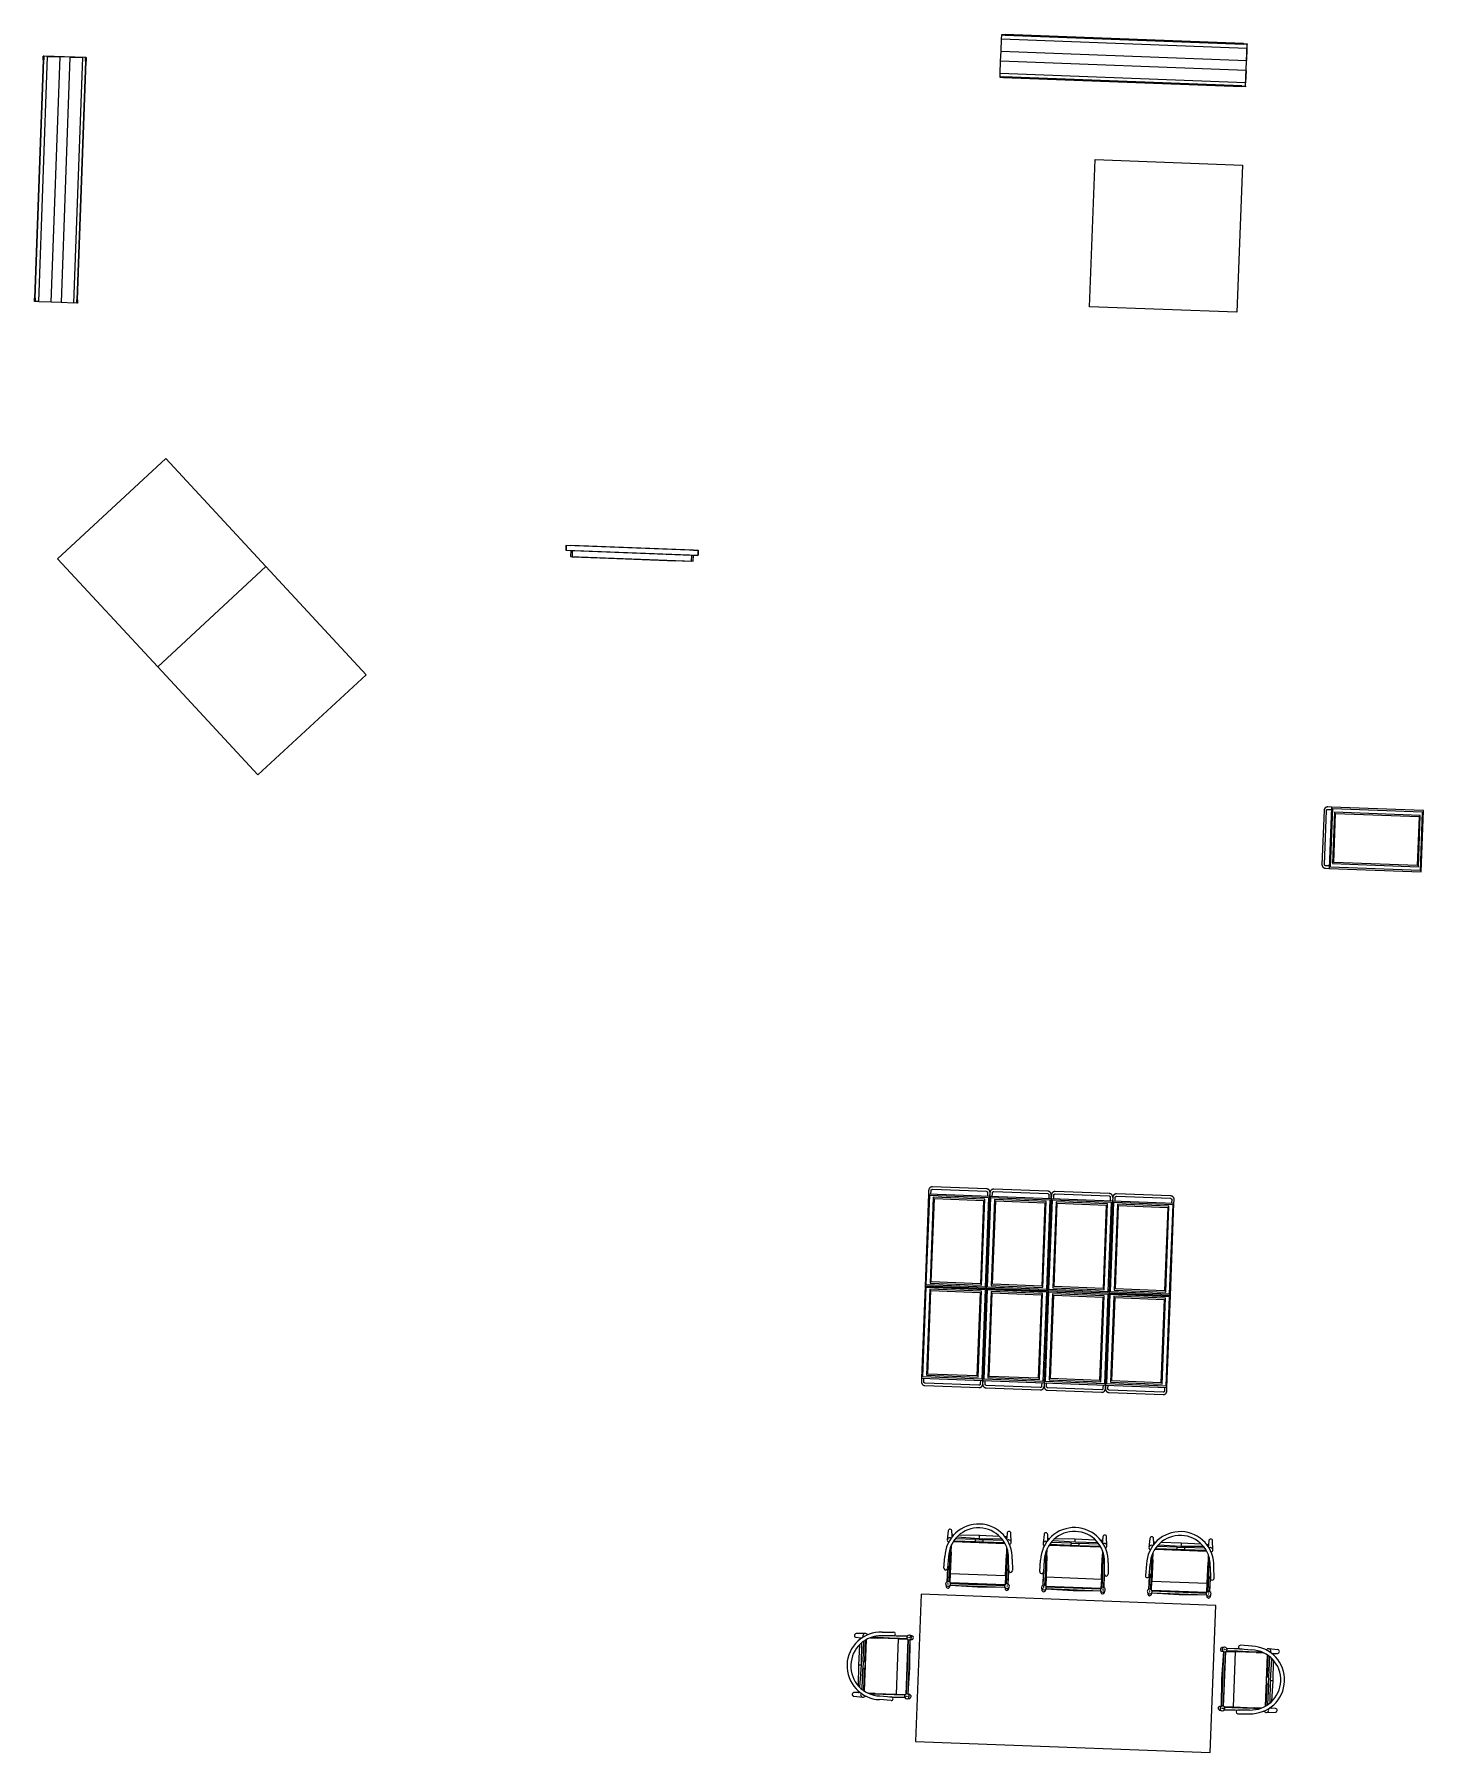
# Model space of a CAD drawing. Header units: millimetres. Extents: x 18438 to 82538, y -3412 to 53720.
# Drawn here: x 71226 to 82538, y 25045 to 39040 of the extents above; entities that cross this region are included whole.
import ezdxf

# ---------------------------------------------------------------- set-up
doc = ezdxf.new("R2010")
doc.units = ezdxf.units.MM
doc.header["$MEASUREMENT"] = 0
doc.layers.add('E-ELEC-EQPM', color=71, linetype='Continuous', lineweight=13)
doc.layers.add('I-FURN', color=40, linetype='Continuous', lineweight=13)

# ---------------------------------------------------------------- blocks, each defined once
blk = doc.blocks.new('New Furniture_Chairs for Low Team Tables_NC6 - NC6-V100-GA PLAN - LEVEL 11')
at = {"layer": 'I-FURN', "color": 0, "lineweight": -2}
for p, q in [((-255, 239), (-259, 219)), ((-250, 198), (-250, 94)), ((-248, 198), (-248, 198)), ((-240, 222), (-240, 222)), ((-240, 212), (-240, 216)), ((-230, -86), (-230, 198)), ((-222, 225), (-225, 239)), ((-225, 129), (-225, 205)), ((-224, 206), (224, 206)), ((225, 224), (-223, 224)), ((0, 231), (-222, 225)), ((-221, 219), (-222, 225)), ((223, 210), (-222, 210)), ((222, 225), (0, 231)), ((0, 231), (0, 224)), ((222, 225), (221, 219)), ((225, 239), (222, 225)), ((225, 129), (225, 204)), ((230, 198), (230, -86)), ((232, 198), (232, 198)), ((239, 206), (240, 206)), ((240, 216), (240, 213)), ((250, 94), (250, 198)), ((259, 219), (255, 239)), ((-275, -6), (-279, 87)), ((-249, 88), (-245, -6)), ((-225, 129), (-225, -43)), ((225, 129), (-225, 129)), ((225, -43), (225, 129)), ((245, -6), (249, 88)), ((279, 87), (275, -6)), ((-250, -120), (-250, -125)), ((-248, -123), (-248, -125)), ((-225, -100), (-225, -43)), ((208, -132), (-208, -132)), ((-30, -138), (-205, -138)), ((-30, -138), (-30, -135)), ((-30, -135), (30, -135)), ((-30, -144), (-30, -138)), ((30, -135), (30, -138)), ((30, -138), (30, -144)), ((205, -138), (30, -138)), ((225, -43), (225, -100)), ((248, -125), (248, -123)), ((250, -125), (250, -120)), ((-260, -144), (-255, -217)), ((-225, -217), (-223, -182)), ((-223, -180), (-222, -168)), ((-223, -185), (-207, -186)), ((-195, -154), (-30, -154)), ((0, -165), (-182, -168)), ((-164, -186), (0, -189)), ((-30, -150), (-30, -144)), ((-30, -154), (-30, -150)), ((-30, -152), (30, -152)), ((-30, -154), (-30, -154)), ((180, -170), (0, -165)), ((0, -165), (0, -175)), ((0, -175), (0, -189)), ((0, -189), (165, -185)), ((30, -144), (30, -150)), ((30, -150), (30, -154)), ((30, -154), (195, -154)), ((30, -154), (30, -154)), ((209, -184), (223, -183)), ((222, -171), (220, -171)), ((222, -168), (223, -181)), ((223, -182), (225, -217)), ((255, -217), (260, -144))]:
    blk.add_line(p, q, dxfattribs=at)
at = {"layer": 'I-FURN', "color": 0, "lineweight": -2, "flags": 128}
for points in [[(-248, 198), (-248, 110), (-248, 74)], [(-248, 198), (-248, 198), (-248, 198), (-248, 198), (-248, 198), (-248, 198), (-248, 198), (-248, 198), (-248, 198), (-247, 197), (-247, 197), (-247, 197), (-247, 197), (-247, 197), (-247, 197), (-246, 197), (-246, 197), (-246, 197)], [(-240, 206), (-240, 206), (-241, 206), (-241, 206), (-241, 206), (-241, 207), (-242, 207), (-242, 207), (-242, 207), (-242, 207), (-242, 207), (-243, 207)], [(-232, -80), (-232, -38), (-232, 50), (-232, 138), (-232, 197)], [(-222, 225), (-222, 225), (-222, 225), (-222, 225), (-222, 225), (-222, 225), (-222, 224)], [(222, 224), (222, 225), (222, 225), (222, 225), (222, 225), (222, 225), (222, 225), (222, 225), (222, 225)], [(232, 198), (232, 110), (232, 22), (232, -66), (232, -80)], [(232, 198), (232, 198), (232, 198), (232, 198), (232, 198), (232, 198), (232, 198), (232, 198), (232, 198), (233, 197), (233, 197), (233, 197), (233, 197), (233, 197), (233, 197), (234, 197), (234, 197), (234, 197)], [(245, 207), (245, 207), (244, 207), (244, 207), (244, 207), (244, 207), (243, 207), (243, 207), (243, 207), (243, 207), (243, 207), (243, 207)], [(248, 74), (248, 138), (248, 197)], [(-223, -185), (-223, -185), (-223, -184), (-223, -183), (-223, -183), (-223, -182), (-223, -182), (-223, -182), (-223, -181), (-223, -181), (-223, -181), (-223, -180), (-223, -180), (-223, -180), (-223, -180), (-223, -180), (-223, -179), (-223, -179), (-223, -179), (-223, -179), (-223, -179)], [(223, -178), (223, -179), (223, -179), (223, -179), (223, -179), (223, -180), (223, -180), (223, -180), (223, -180), (223, -181), (223, -181), (223, -181), (223, -182), (223, -182)], [(223, -182), (223, -181), (223, -181), (223, -181), (223, -181), (223, -181), (223, -180), (223, -180), (223, -180)]]:
    blk.add_lwpolyline(points, dxfattribs=at)
at = {"layer": 'I-FURN', "color": 0, "lineweight": -2}
for centre, radius, start, end in [((-264, 88), 15, 2.1666, 182.1666), ((264, 88), 15, 357.8334, 177.8334), ((0, -7), 275, 179.8621, 270.0001), ((0, -6), 245, 180, 269.9991), ((0, -7), 275, 269.9999, 0.1379), ((0, -6), 245, 270.0009, 360)]:
    blk.add_arc(centre, radius, start, end, dxfattribs=at)
for centre, major_axis, ratio, start_param, end_param in [((-240, 215), (19.8, 0), 0.999107, 2.32629, 4.712389), ((-240, 235), (15, 0), 0.999107, 1.570796, 3.041769), ((-240, 235), (15, 0), 0.999107, 3.057887, 3.29251), ((-240, 215), (19.8, 0), 0.999107, 1.570796, 2.268928), ((-240, 235), (15, 0), 0.999107, 4.32495, 4.685099), ((-240, 235), (15, 0), 0.999107, 6.186115, 7.853982), ((-240, 215), (19.8, 0), 0.999107, 4.712389, 7.853982), ((-240, 235), (15, 0), 0.999107, 5.759587, 5.827228), ((240, 215), (19.8, 0), 0.999107, 2.32629, 4.712389), ((240, 235), (15, 0), 0.999107, 1.570796, 3.236857), ((240, 215), (19.8, 0), 0.999107, 1.570796, 2.268928), ((240, 235), (15, 0), 0.999107, 6.141882, 7.853982), ((240, 215), (19.8, 0), 0.999107, 4.712389, 7.853982), ((240, 235), (15, 0), 0.999107, 4.712389, 4.894686), ((240, 235), (15, 0), 0.999107, 5.759587, 5.9172), ((-240, -142), (20, 0), 0.987314, 1.961494, 4.712389), ((240, -142), (-20, 0), 0.987314, 1.570796, 4.321691), ((-240, -216), (15, 0), 0.987314, 3.141593, 4.712389), ((-240, -142), (-20, 0), 0.987314, 1.570796, 2.133748), ((-240, -216), (-15, 0), 0.987314, 1.570796, 3.141593), ((240, -216), (15, 0), 0.987314, 3.141593, 4.712389), ((240, -142), (20, 0), 0.987314, 4.149438, 4.712389), ((240, -216), (-15, 0), 0.987314, 1.570796, 3.141593)]:
    blk.add_ellipse(centre, major_axis=major_axis, ratio=ratio, start_param=start_param, end_param=end_param, dxfattribs=at)
blk = doc.blocks.new('New Furniture_Chairs for Low Team Tables_NC6 - NC6-V101-GA PLAN - LEVEL 11')
at = {"layer": 'I-FURN', "color": 0, "lineweight": -2}
for p, q in [((-255, 217), (-260, 144)), ((-223, 182), (-225, 217)), ((-207, 186), (-223, 185)), ((-222, 168), (-223, 180)), ((-30, 154), (-195, 154)), ((-182, 168), (0, 165)), ((0, 189), (-164, 186)), ((-30, 154), (-30, 154)), ((-30, 150), (-30, 154)), ((30, 152), (-30, 152)), ((-30, 144), (-30, 150)), ((-30, 138), (-30, 144)), ((165, 185), (0, 189)), ((0, 189), (0, 175)), ((0, 175), (0, 165)), ((0, 165), (180, 170)), ((195, 154), (30, 154)), ((30, 154), (30, 154)), ((30, 154), (30, 150)), ((30, 150), (30, 144)), ((30, 144), (30, 138)), ((223, 183), (209, 184)), ((220, 171), (222, 171)), ((223, 181), (222, 168)), ((225, 217), (223, 182)), ((260, 144), (255, 217)), ((-275, 6), (-279, -87)), ((-250, 125), (-250, 120)), ((-249, -88), (-245, 6)), ((-248, 125), (-248, 123)), ((-230, -198), (-230, 86)), ((-225, 43), (-225, 100)), ((-225, 43), (-225, -129)), ((-208, 132), (208, 132)), ((-205, 138), (-30, 138)), ((-30, 135), (-30, 138)), ((30, 135), (-30, 135)), ((30, 138), (205, 138)), ((30, 138), (30, 135)), ((225, 100), (225, 43)), ((225, -129), (225, 43)), ((230, 86), (230, -198)), ((245, 6), (249, -88)), ((248, 123), (248, 125)), ((250, 120), (250, 125)), ((279, -87), (275, 6)), ((-250, -94), (-250, -198)), ((-225, -129), (225, -129)), ((-225, -205), (-225, -129)), ((225, -204), (225, -129)), ((250, -198), (250, -94)), ((-259, -219), (-255, -239)), ((-248, -198), (-248, -198)), ((-240, -216), (-240, -212)), ((-240, -222), (-239, -222)), ((-225, -239), (-222, -225)), ((224, -206), (-224, -206)), ((-223, -224), (225, -224)), ((-222, -210), (223, -210)), ((-222, -225), (-221, -219)), ((-222, -225), (0, -231)), ((0, -224), (0, -231)), ((0, -231), (222, -225)), ((221, -219), (222, -225)), ((222, -225), (225, -239)), ((232, -198), (232, -198)), ((240, -206), (239, -206)), ((240, -212), (240, -216)), ((255, -239), (259, -219))]:
    blk.add_line(p, q, dxfattribs=at)
at = {"layer": 'I-FURN', "color": 0, "lineweight": -2, "flags": 128}
for points in [[(-223, 179), (-223, 179), (-223, 179), (-223, 179), (-223, 180), (-223, 180), (-223, 180), (-223, 180), (-223, 181), (-223, 181), (-223, 181), (-223, 182), (-223, 182), (-223, 182), (-223, 182), (-223, 183), (-223, 183), (-223, 183), (-223, 184), (-223, 184), (-223, 185), (-223, 185)], [(223, 180), (223, 180), (223, 181), (223, 181), (223, 181), (223, 181), (223, 182)], [(223, 182), (223, 182), (223, 181), (223, 181), (223, 181), (223, 181), (223, 180), (223, 180), (223, 180), (223, 179), (223, 179), (223, 179), (223, 179), (223, 178), (223, 178)], [(-232, -197), (-232, -110), (-232, -22), (-232, 66), (-232, 80)], [(232, 80), (232, 38), (232, -50), (232, -138), (232, -198)], [(-248, -74), (-248, -138), (-248, -198)], [(248, -197), (248, -110), (248, -74)], [(-246, -197), (-246, -197), (-247, -197), (-247, -197), (-247, -197), (-247, -197), (-247, -197), (-247, -197), (-247, -197), (-248, -198), (-248, -198), (-248, -198), (-248, -198), (-248, -198), (-248, -198), (-248, -198), (-248, -198)], [(-243, -207), (-242, -207), (-242, -207), (-242, -207), (-241, -206), (-241, -206), (-241, -206), (-241, -206), (-241, -206), (-240, -206), (-240, -206), (-240, -206)], [(-222, -224), (-222, -225), (-222, -225), (-222, -225), (-222, -225), (-222, -225), (-222, -225), (-222, -225), (-222, -225)], [(222, -225), (222, -225), (222, -225), (222, -225), (222, -225), (222, -225), (222, -224)], [(234, -197), (234, -197), (233, -197), (233, -197), (233, -197), (233, -197), (233, -197), (233, -197), (233, -197), (232, -198), (232, -198), (232, -198), (232, -198), (232, -198), (232, -198), (232, -198), (232, -198)], [(243, -207), (243, -207), (243, -207), (243, -207), (244, -207), (244, -207), (244, -207), (244, -207), (244, -207), (245, -207), (245, -207), (245, -207)]]:
    blk.add_lwpolyline(points, dxfattribs=at)
at = {"layer": 'I-FURN', "color": 0, "lineweight": -2}
for centre, radius, start, end in [((0, 7), 275, 89.9999, 180.1379), ((0, 7), 275, 359.8621, 90.0001), ((0, 6), 245, 90.0009, 180), ((0, 6), 245, 0, 89.9991), ((-264, -88), 15, 177.8334, 357.8334), ((264, -88), 15, 182.1666, 2.1666)]:
    blk.add_arc(centre, radius, start, end, dxfattribs=at)
for centre, major_axis, ratio, start_param, end_param in [((-240, 142), (-20, 0), 0.987314, 4.712389, 7.463284), ((-240, 216), (-15, 0), 0.987314, 4.712389, 6.283185), ((-240, 216), (15, 0), 0.987314, 0, 1.570796), ((-240, 142), (20, 0), 0.987314, 1.047198, 1.570796), ((240, 216), (-15, 0), 0.987314, 4.712389, 6.283185), ((240, 142), (-20, 0), 0.987314, 4.712389, 5.27534), ((240, 216), (15, 0), 0.987314, 0, 1.570796), ((240, 142), (20, 0), 0.987314, 5.103087, 7.853982), ((-240, -215), (19.8, 0), 0.999107, 1.570796, 3.956895), ((-240, -235), (15, 0), 0.999107, 2.990675, 3.225299), ((-240, -235), (15, 0), 0.999107, 3.241417, 4.712389), ((-240, -215), (19.8, 0), 0.999107, 4.014257, 4.712389), ((-240, -235), (15, 0), 0.999107, 1.598086, 1.958235), ((-240, -215), (19.8, 0), 0.999107, 4.712389, 7.853982), ((-240, -235), (15, 0), 0.999107, 4.712389, 6.380255), ((240, -215), (19.8, 0), 0.999107, 1.570796, 3.956895), ((240, -235), (15, 0), 0.999107, 3.046328, 4.45059), ((240, -215), (19.8, 0), 0.999107, 4.014257, 4.712389), ((240, -235), (15, 0), 0.999107, 4.491683, 4.712389), ((240, -215), (19.8, 0), 0.999107, 4.712389, 7.853982), ((240, -235), (15, 0), 0.999107, 1.3885, 1.570796), ((240, -235), (15, 0), 0.999107, 4.712389, 6.424489), ((240, -235), (15, 0), 0.999107, 0.365985, 0.523599)]:
    blk.add_ellipse(centre, major_axis=major_axis, ratio=ratio, start_param=start_param, end_param=end_param, dxfattribs=at)
blk = doc.blocks.new('Existing Furniture_Rectangular Meeting Table_ET26 - ET26-9603294-GA PLAN - LEVEL 11')
at = {"layer": 'I-FURN', "color": 0, "lineweight": -2}
for p, q in [((1200, 600), (-1200, 600)), ((-1200, 600), (-1200, -600)), ((1200, -600), (1200, 600)), ((-1200, -600), (1200, -600))]:
    blk.add_line(p, q, dxfattribs=at)
blk = doc.blocks.new('New Furniture_Chairs for Low Team Tables_NC6 - NC6-V169-GA PLAN - LEVEL 11')
at = {"layer": 'I-FURN', "color": 0, "lineweight": -2}
for p, q in [((-255, 239), (-259, 219)), ((-250, 198), (-250, 94)), ((-248, 198), (-248, 198)), ((-239, 222), (-240, 222)), ((-240, 213), (-240, 216)), ((-230, -86), (-230, 198)), ((-222, 225), (-225, 239)), ((-225, 129), (-225, 205)), ((-224, 206), (224, 206)), ((225, 224), (-223, 224)), ((0, 231), (-222, 225)), ((-221, 219), (-222, 225)), ((223, 210), (-222, 210)), ((222, 225), (0, 231)), ((0, 231), (0, 224)), ((222, 225), (221, 219)), ((225, 239), (222, 225)), ((225, 129), (225, 204)), ((230, 198), (230, -86)), ((232, 198), (232, 198)), ((239, 206), (240, 206)), ((240, 216), (240, 213)), ((250, 94), (250, 198)), ((259, 219), (255, 239)), ((-275, -6), (-279, 87)), ((-249, 88), (-245, -6)), ((-225, 129), (-225, -43)), ((225, 129), (-225, 129)), ((225, -43), (225, 129)), ((245, -6), (249, 88)), ((279, 87), (275, -6)), ((-250, -120), (-250, -125)), ((-248, -123), (-248, -125)), ((-225, -100), (-225, -43)), ((208, -132), (-208, -132)), ((-30, -138), (-205, -138)), ((-30, -138), (-30, -135)), ((-30, -135), (30, -135)), ((-30, -144), (-30, -138)), ((30, -135), (30, -138)), ((30, -138), (30, -144)), ((205, -138), (30, -138)), ((225, -43), (225, -100)), ((248, -125), (248, -123)), ((250, -125), (250, -120)), ((-260, -144), (-255, -217)), ((-225, -217), (-223, -182)), ((-223, -180), (-222, -168)), ((-223, -185), (-207, -186)), ((-195, -154), (-30, -154)), ((0, -165), (-182, -168)), ((-164, -186), (0, -189)), ((-30, -150), (-30, -144)), ((-30, -154), (-30, -150)), ((-30, -152), (30, -152)), ((-30, -154), (-30, -154)), ((180, -170), (0, -165)), ((0, -165), (0, -175)), ((0, -175), (0, -189)), ((0, -189), (165, -185)), ((30, -144), (30, -150)), ((30, -150), (30, -154)), ((30, -154), (195, -154)), ((30, -154), (30, -154)), ((209, -184), (223, -183)), ((222, -171), (220, -171)), ((222, -168), (223, -181)), ((223, -182), (225, -217)), ((255, -217), (260, -144))]:
    blk.add_line(p, q, dxfattribs=at)
at = {"layer": 'I-FURN', "color": 0, "lineweight": -2, "flags": 128}
for points in [[(-248, 198), (-248, 110), (-248, 74)], [(-248, 198), (-248, 198), (-248, 198), (-248, 198), (-248, 198), (-248, 198), (-248, 198), (-248, 198), (-248, 198), (-247, 197), (-247, 197), (-247, 197), (-247, 197), (-247, 197), (-247, 197), (-246, 197), (-246, 197), (-246, 197)], [(-240, 206), (-240, 206), (-241, 206), (-241, 206), (-241, 206), (-241, 207), (-242, 207), (-242, 207), (-242, 207), (-242, 207), (-242, 207), (-243, 207)], [(-232, -80), (-232, -38), (-232, 50), (-232, 138), (-232, 197)], [(-222, 225), (-222, 225), (-222, 225), (-222, 225), (-222, 225), (-222, 225), (-222, 224)], [(222, 224), (222, 225), (222, 225), (222, 225), (222, 225), (222, 225), (222, 225), (222, 225), (222, 225)], [(232, 198), (232, 110), (232, 22), (232, -66), (232, -80)], [(232, 198), (232, 198), (232, 198), (232, 198), (232, 198), (232, 198), (232, 198), (232, 198), (232, 198), (233, 197), (233, 197), (233, 197), (233, 197), (233, 197), (233, 197), (234, 197), (234, 197), (234, 197)], [(245, 207), (245, 207), (244, 207), (244, 207), (244, 207), (244, 207), (243, 207), (243, 207), (243, 207), (243, 207), (243, 207), (243, 207)], [(248, 74), (248, 138), (248, 197)], [(-223, -185), (-223, -185), (-223, -184), (-223, -183), (-223, -183), (-223, -182), (-223, -182), (-223, -182), (-223, -181), (-223, -181), (-223, -181), (-223, -180), (-223, -180), (-223, -180), (-223, -180), (-223, -180), (-223, -179), (-223, -179), (-223, -179), (-223, -179), (-223, -179)], [(223, -178), (223, -179), (223, -179), (223, -179), (223, -179), (223, -180), (223, -180), (223, -180), (223, -180), (223, -181), (223, -181), (223, -181), (223, -182), (223, -182)], [(223, -182), (223, -181), (223, -181), (223, -181), (223, -181), (223, -181), (223, -180), (223, -180), (223, -180)]]:
    blk.add_lwpolyline(points, dxfattribs=at)
at = {"layer": 'I-FURN', "color": 0, "lineweight": -2}
for centre, radius, start, end in [((-264, 88), 15, 2.1666, 182.1666), ((264, 88), 15, 357.8334, 177.8334), ((0, -7), 275, 179.8621, 270.0001), ((0, -6), 245, 180, 269.9991), ((0, -7), 275, 269.9999, 0.1379), ((0, -6), 245, 270.0009, 360)]:
    blk.add_arc(centre, radius, start, end, dxfattribs=at)
for centre, major_axis, ratio, start_param, end_param in [((-240, 215), (19.8, 0), 0.999107, 2.32629, 3.997644), ((-240, 235), (15, 0), 0.999107, 1.570796, 3.041769), ((-240, 235), (15, 0), 0.999107, 3.057887, 3.29251), ((-240, 215), (19.8, 0), 0.999107, 1.570796, 2.268928), ((-240, 215), (19.8, 0), 0.999107, 4.014257, 4.712389), ((-240, 235), (15, 0), 0.999107, 4.32495, 4.685099), ((-240, 235), (15, 0), 0.999107, 6.186115, 7.853982), ((-240, 215), (19.8, 0), 0.999107, 4.712389, 7.853982), ((-240, 235), (15, 0), 0.999107, 5.759587, 5.827228), ((240, 215), (19.8, 0), 0.999107, 2.32629, 4.712389), ((240, 235), (15, 0), 0.999107, 1.570796, 3.236857), ((240, 215), (19.8, 0), 0.999107, 1.570796, 2.268928), ((240, 235), (15, 0), 0.999107, 6.141882, 7.853982), ((240, 215), (19.8, 0), 0.999107, 4.712389, 7.853982), ((240, 235), (15, 0), 0.999107, 4.712389, 4.894686), ((240, 235), (15, 0), 0.999107, 5.759587, 5.9172), ((-240, -142), (20, 0), 0.987314, 1.961494, 4.712389), ((240, -142), (-20, 0), 0.987314, 1.570796, 4.321691), ((-240, -216), (15, 0), 0.987314, 3.141593, 4.712389), ((-240, -142), (-20, 0), 0.987314, 1.570796, 2.133748), ((-240, -216), (-15, 0), 0.987314, 1.570796, 3.141593), ((240, -216), (15, 0), 0.987314, 3.141593, 4.712389), ((240, -142), (20, 0), 0.987314, 4.149438, 4.712389), ((240, -216), (-15, 0), 0.987314, 1.570796, 3.141593)]:
    blk.add_ellipse(centre, major_axis=major_axis, ratio=ratio, start_param=start_param, end_param=end_param, dxfattribs=at)
blk = doc.blocks.new('New Furniture_Chairs for Low Team Tables_NC6 - NC6-V171-GA PLAN - LEVEL 11')
at = {"layer": 'I-FURN', "color": 0, "lineweight": -2}
for p, q in [((-255, 239), (-259, 219)), ((-250, 198), (-250, 94)), ((-248, 198), (-248, 198)), ((-239, 222), (-240, 222)), ((-240, 212), (-240, 216)), ((-230, -86), (-230, 198)), ((-222, 225), (-225, 239)), ((-225, 129), (-225, 205)), ((-224, 206), (224, 206)), ((0, 231), (-222, 225)), ((-221, 219), (-222, 225)), ((225, 224), (-222, 224)), ((223, 210), (-222, 210)), ((222, 225), (0, 231)), ((0, 231), (0, 224)), ((222, 225), (221, 219)), ((225, 239), (222, 225)), ((225, 129), (225, 204)), ((230, 198), (230, -86)), ((232, 198), (232, 198)), ((239, 206), (240, 206)), ((240, 216), (240, 212)), ((250, 94), (250, 198)), ((259, 219), (255, 239)), ((-275, -6), (-279, 87)), ((-249, 88), (-245, -6)), ((-225, 129), (-225, -43)), ((225, 129), (-225, 129)), ((225, -43), (225, 129)), ((245, -6), (249, 88)), ((279, 87), (275, -6)), ((-250, -120), (-250, -125)), ((-248, -123), (-248, -125)), ((-225, -100), (-225, -43)), ((208, -132), (-208, -132)), ((-30, -138), (-205, -138)), ((-30, -138), (-30, -135)), ((-30, -135), (30, -135)), ((-30, -144), (-30, -138)), ((30, -135), (30, -138)), ((30, -138), (30, -144)), ((205, -138), (30, -138)), ((225, -43), (225, -100)), ((248, -125), (248, -123)), ((250, -125), (250, -120)), ((-260, -144), (-255, -217)), ((-225, -217), (-223, -182)), ((-223, -180), (-222, -168)), ((-223, -185), (-207, -186)), ((-195, -154), (-30, -154)), ((0, -165), (-182, -168)), ((-164, -186), (0, -189)), ((-30, -150), (-30, -144)), ((-30, -154), (-30, -150)), ((-30, -152), (30, -152)), ((-30, -154), (-30, -154)), ((180, -170), (0, -165)), ((0, -165), (0, -175)), ((0, -175), (0, -189)), ((0, -189), (165, -185)), ((30, -144), (30, -150)), ((30, -150), (30, -154)), ((30, -154), (195, -154)), ((30, -154), (30, -154)), ((209, -184), (223, -183)), ((222, -171), (220, -171)), ((222, -168), (223, -181)), ((223, -182), (225, -217)), ((255, -217), (260, -144))]:
    blk.add_line(p, q, dxfattribs=at)
at = {"layer": 'I-FURN', "color": 0, "lineweight": -2, "flags": 128}
for points in [[(-248, 198), (-248, 110), (-248, 74)], [(-248, 198), (-248, 198), (-248, 198), (-248, 198), (-248, 198), (-248, 198), (-248, 198), (-248, 198), (-248, 198), (-247, 197), (-247, 197), (-247, 197), (-247, 197), (-247, 197), (-247, 197), (-246, 197), (-246, 197), (-246, 197)], [(-240, 206), (-240, 206), (-241, 206), (-241, 206), (-241, 206), (-241, 207), (-242, 207), (-242, 207), (-242, 207), (-242, 207), (-242, 207), (-243, 207)], [(-232, -80), (-232, -38), (-232, 50), (-232, 138), (-232, 197)], [(-222, 225), (-222, 225), (-222, 225), (-222, 225), (-222, 225), (-222, 225), (-222, 224)], [(222, 224), (222, 225), (222, 225), (222, 225), (222, 225), (222, 225), (222, 225), (222, 225), (222, 225)], [(232, 198), (232, 110), (232, 22), (232, -66), (232, -80)], [(232, 198), (232, 198), (232, 198), (232, 198), (232, 198), (232, 198), (232, 198), (232, 198), (232, 198), (233, 197), (233, 197), (233, 197), (233, 197), (233, 197), (233, 197), (234, 197), (234, 197), (234, 197)], [(245, 207), (245, 207), (244, 207), (244, 207), (244, 207), (244, 207), (243, 207), (243, 207), (243, 207), (243, 207), (243, 207), (243, 207)], [(248, 74), (248, 138), (248, 197)], [(-223, -185), (-223, -185), (-223, -184), (-223, -183), (-223, -183), (-223, -182), (-223, -182), (-223, -182), (-223, -181), (-223, -181), (-223, -181), (-223, -180), (-223, -180), (-223, -180), (-223, -180), (-223, -180), (-223, -179), (-223, -179), (-223, -179), (-223, -179), (-223, -179)], [(223, -178), (223, -179), (223, -179), (223, -179), (223, -179), (223, -180), (223, -180), (223, -180), (223, -180), (223, -181), (223, -181), (223, -181), (223, -182), (223, -182)], [(223, -182), (223, -181), (223, -181), (223, -181), (223, -181), (223, -181), (223, -180), (223, -180), (223, -180)]]:
    blk.add_lwpolyline(points, dxfattribs=at)
at = {"layer": 'I-FURN', "color": 0, "lineweight": -2}
for centre, radius, start, end in [((-264, 88), 15, 2.1666, 182.1666), ((264, 88), 15, 357.8334, 177.8334), ((0, -7), 275, 179.8621, 270.0001), ((0, -6), 245, 180, 269.9991), ((0, -7), 275, 269.9999, 0.1379), ((0, -6), 245, 270.0009, 360)]:
    blk.add_arc(centre, radius, start, end, dxfattribs=at)
for centre, major_axis, ratio, start_param, end_param in [((-240, 215), (19.8, 0), 0.999107, 1.570796, 4.712389), ((-240, 235), (15, 0), 0.999107, 1.570796, 3.041769), ((-240, 235), (15, 0), 0.999107, 3.057887, 3.29251), ((-240, 235), (15, 0), 0.999107, 4.32495, 4.685099), ((-240, 235), (15, 0), 0.999107, 6.186115, 7.853982), ((-240, 215), (19.8, 0), 0.999107, 4.712389, 7.853982), ((240, 215), (19.8, 0), 0.999107, 1.570796, 4.712389), ((240, 235), (15, 0), 0.999107, 1.570796, 3.236857), ((240, 235), (15, 0), 0.999107, 6.141882, 7.853982), ((240, 215), (19.8, 0), 0.999107, 4.712389, 7.853982), ((240, 235), (15, 0), 0.999107, 4.712389, 4.894686), ((240, 235), (15, 0), 0.999107, 5.759587, 5.9172), ((-240, -142), (20, 0), 0.987314, 1.961494, 4.712389), ((240, -142), (-20, 0), 0.987314, 1.570796, 4.321691), ((-240, -216), (15, 0), 0.987314, 3.141593, 4.712389), ((-240, -142), (-20, 0), 0.987314, 1.570796, 2.094395), ((-240, -216), (-15, 0), 0.987314, 1.570796, 3.141593), ((240, -216), (15, 0), 0.987314, 3.141593, 4.712389), ((240, -142), (20, 0), 0.987314, 4.18879, 4.712389), ((240, -216), (-15, 0), 0.987314, 1.570796, 3.141593)]:
    blk.add_ellipse(centre, major_axis=major_axis, ratio=ratio, start_param=start_param, end_param=end_param, dxfattribs=at)
blk = doc.blocks.new('New Furniture_Chairs for Low Team Tables_NC6 - NC6-V172-GA PLAN - LEVEL 11')
at = {"layer": 'I-FURN', "color": 0, "lineweight": -2}
for p, q in [((-255, 217), (-260, 144)), ((-223, 182), (-225, 217)), ((-207, 186), (-223, 185)), ((-222, 168), (-223, 180)), ((-30, 154), (-195, 154)), ((-182, 168), (0, 165)), ((0, 189), (-164, 186)), ((-30, 154), (-30, 154)), ((-30, 150), (-30, 154)), ((30, 152), (-30, 152)), ((-30, 144), (-30, 150)), ((-30, 138), (-30, 144)), ((165, 185), (0, 189)), ((0, 189), (0, 175)), ((0, 175), (0, 165)), ((0, 165), (180, 170)), ((195, 154), (30, 154)), ((30, 154), (30, 154)), ((30, 154), (30, 150)), ((30, 150), (30, 144)), ((30, 144), (30, 138)), ((223, 183), (209, 184)), ((220, 171), (222, 171)), ((223, 181), (222, 168)), ((225, 217), (223, 182)), ((260, 144), (255, 217)), ((-275, 6), (-279, -87)), ((-250, 125), (-250, 120)), ((-249, -88), (-245, 6)), ((-248, 125), (-248, 123)), ((-230, -198), (-230, 86)), ((-225, 43), (-225, 100)), ((-225, 43), (-225, -129)), ((-208, 132), (208, 132)), ((-205, 138), (-30, 138)), ((-30, 135), (-30, 138)), ((30, 135), (-30, 135)), ((30, 138), (205, 138)), ((30, 138), (30, 135)), ((225, 100), (225, 43)), ((225, -129), (225, 43)), ((230, 86), (230, -198)), ((245, 6), (249, -88)), ((248, 123), (248, 125)), ((250, 120), (250, 125)), ((279, -87), (275, 6)), ((-250, -94), (-250, -198)), ((-225, -129), (225, -129)), ((-225, -204), (-225, -129)), ((225, -204), (225, -129)), ((250, -198), (250, -94)), ((-259, -219), (-255, -239)), ((-248, -198), (-248, -198)), ((-240, -216), (-240, -212)), ((-240, -222), (-239, -222)), ((-225, -239), (-222, -225)), ((224, -206), (-224, -206)), ((-222, -210), (223, -210)), ((-222, -225), (-221, -219)), ((-222, -224), (225, -224)), ((-222, -225), (0, -231)), ((0, -224), (0, -231)), ((0, -231), (222, -225)), ((221, -219), (222, -225)), ((222, -225), (225, -239)), ((232, -198), (232, -198)), ((240, -206), (239, -206)), ((240, -212), (240, -216)), ((255, -239), (259, -219))]:
    blk.add_line(p, q, dxfattribs=at)
at = {"layer": 'I-FURN', "color": 0, "lineweight": -2, "flags": 128}
for points in [[(-223, 179), (-223, 179), (-223, 179), (-223, 179), (-223, 180), (-223, 180), (-223, 180), (-223, 180), (-223, 181), (-223, 181), (-223, 181), (-223, 182), (-223, 182), (-223, 182), (-223, 182), (-223, 183), (-223, 183), (-223, 183), (-223, 184), (-223, 184), (-223, 185), (-223, 185)], [(223, 180), (223, 180), (223, 181), (223, 181), (223, 181), (223, 181), (223, 182)], [(223, 182), (223, 182), (223, 181), (223, 181), (223, 181), (223, 181), (223, 180), (223, 180), (223, 180), (223, 179), (223, 179), (223, 179), (223, 179), (223, 178), (223, 178)], [(-232, -197), (-232, -110), (-232, -22), (-232, 66), (-232, 80)], [(232, 80), (232, 38), (232, -50), (232, -138), (232, -198)], [(-248, -74), (-248, -138), (-248, -198)], [(248, -197), (248, -110), (248, -74)], [(-246, -197), (-246, -197), (-247, -197), (-247, -197), (-247, -197), (-247, -197), (-247, -197), (-247, -197), (-247, -197), (-248, -198), (-248, -198), (-248, -198), (-248, -198), (-248, -198), (-248, -198), (-248, -198), (-248, -198)], [(-243, -207), (-242, -207), (-242, -207), (-242, -207), (-241, -206), (-241, -206), (-241, -206), (-241, -206), (-241, -206), (-240, -206), (-240, -206), (-240, -206)], [(-222, -224), (-222, -225), (-222, -225), (-222, -225), (-222, -225), (-222, -225), (-222, -225), (-222, -225), (-222, -225)], [(222, -225), (222, -225), (222, -225), (222, -225), (222, -225), (222, -225), (222, -224)], [(234, -197), (234, -197), (233, -197), (233, -197), (233, -197), (233, -197), (233, -197), (233, -197), (233, -197), (232, -198), (232, -198), (232, -198), (232, -198), (232, -198), (232, -198), (232, -198), (232, -198)], [(243, -207), (243, -207), (243, -207), (243, -207), (244, -207), (244, -207), (244, -207), (244, -207), (244, -207), (245, -207), (245, -207), (245, -207)]]:
    blk.add_lwpolyline(points, dxfattribs=at)
at = {"layer": 'I-FURN', "color": 0, "lineweight": -2}
for centre, radius, start, end in [((0, 7), 275, 89.9999, 180.1379), ((0, 7), 275, 359.8621, 90.0001), ((0, 6), 245, 90.0009, 180), ((0, 6), 245, 0, 89.9991), ((-264, -88), 15, 177.8334, 357.8334), ((264, -88), 15, 182.1666, 2.1666)]:
    blk.add_arc(centre, radius, start, end, dxfattribs=at)
for centre, major_axis, ratio, start_param, end_param in [((-240, 142), (-20, 0), 0.987314, 4.712389, 7.463284), ((-240, 216), (-15, 0), 0.987314, 4.712389, 6.283185), ((-240, 216), (15, 0), 0.987314, 0, 1.570796), ((-240, 142), (20, 0), 0.987314, 1.047198, 1.570796), ((240, 216), (-15, 0), 0.987314, 4.712389, 6.283185), ((240, 142), (-20, 0), 0.987314, 4.712389, 5.235988), ((240, 216), (15, 0), 0.987314, 0, 1.570796), ((240, 142), (20, 0), 0.987314, 5.103087, 7.853982), ((-240, -215), (19.8, 0), 0.999107, 1.570796, 4.712389), ((-240, -235), (15, 0), 0.999107, 2.990675, 3.225299), ((-240, -235), (15, 0), 0.999107, 3.241417, 4.712389), ((-240, -235), (15, 0), 0.999107, 1.598086, 1.958235), ((-240, -215), (19.8, 0), 0.999107, 4.712389, 7.853982), ((-240, -235), (15, 0), 0.999107, 4.712389, 6.380255), ((240, -215), (19.8, 0), 0.999107, 1.570796, 4.712389), ((240, -235), (15, 0), 0.999107, 3.046328, 4.712389), ((240, -215), (19.8, 0), 0.999107, 4.712389, 7.853982), ((240, -235), (15, 0), 0.999107, 1.3885, 1.570796), ((240, -235), (15, 0), 0.999107, 4.712389, 6.424489), ((240, -235), (15, 0), 0.999107, 0.365985, 0.523599)]:
    blk.add_ellipse(centre, major_axis=major_axis, ratio=ratio, start_param=start_param, end_param=end_param, dxfattribs=at)
blk = doc.blocks.new('New Furniture_Storage Caddy_NS1 - NS1-9646874-GA PLAN - LEVEL 11')
at = {"layer": 'I-FURN', "color": 0, "lineweight": -2}
for p, q in [((295, 0), (-205, 0)), ((-205, 0), (-205, -750)), ((295, -750), (295, 0)), ((-195, -740), (-195, -10)), ((-195, -10), (285, -10)), ((255, -25), (-165, -25)), ((-165, -25), (-165, -725)), ((-155, -715), (-155, -35)), ((-155, -35), (245, -35)), ((245, -35), (245, -715)), ((255, -725), (255, -25)), ((285, -10), (285, -740)), ((-205, -750), (-205, -780)), ((-205, -750), (295, -750)), ((285, -740), (-195, -740)), ((-185, -780), (-185, -750)), ((265, -790), (-175, -790)), ((-175, -810), (265, -810)), ((-165, -725), (255, -725)), ((245, -715), (-155, -715)), ((275, -750), (275, -780)), ((295, -780), (295, -750))]:
    blk.add_line(p, q, dxfattribs=at)
at = {"layer": 'I-FURN', "color": 0, "lineweight": -2, "flags": 128}
for points in [[(-205, -780), (-205, -781), (-205, -782), (-205, -784), (-205, -785), (-205, -786), (-204, -787), (-204, -788), (-204, -789), (-203, -791), (-203, -792), (-202, -793), (-202, -794), (-201, -795), (-201, -796), (-200, -797), (-199, -798), (-199, -799), (-198, -800), (-197, -801), (-196, -802), (-195, -802), (-194, -803), (-193, -804), (-193, -805), (-192, -805), (-190, -806), (-189, -806), (-188, -807), (-187, -808), (-186, -808), (-185, -808), (-184, -809), (-183, -809), (-182, -809), (-180, -810), (-179, -810), (-178, -810), (-177, -810), (-176, -810), (-175, -810)], [(-175, -790), (-176, -790), (-176, -790), (-176, -790), (-177, -790), (-177, -790), (-178, -790), (-178, -790), (-178, -789), (-179, -789), (-179, -789), (-180, -789), (-180, -789), (-180, -789), (-181, -788), (-181, -788), (-181, -788), (-182, -788), (-182, -788), (-182, -787), (-182, -787), (-183, -787), (-183, -786), (-183, -786), (-183, -786), (-184, -785), (-184, -785), (-184, -785), (-184, -784), (-184, -784), (-185, -784), (-185, -783), (-185, -783), (-185, -782), (-185, -782), (-185, -782), (-185, -781), (-185, -781), (-185, -781), (-185, -780), (-185, -780)], [(265, -810), (266, -810), (267, -810), (268, -810), (269, -810), (271, -809), (272, -809), (273, -809), (274, -808), (275, -808), (276, -808), (277, -807), (279, -807), (280, -806), (281, -805), (282, -805), (283, -804), (284, -803), (284, -803), (285, -802), (286, -801), (287, -800), (288, -799), (289, -798), (289, -797), (290, -796), (291, -795), (291, -794), (292, -793), (292, -792), (293, -791), (293, -790), (293, -789), (294, -787), (294, -786), (294, -785), (294, -784), (295, -783), (295, -782), (295, -780), (295, -780)], [(275, -780), (275, -780), (275, -781), (275, -781), (275, -782), (275, -782), (274, -782), (274, -783), (274, -783), (274, -784), (274, -784), (274, -784), (274, -785), (273, -785), (273, -785), (273, -786), (273, -786), (272, -786), (272, -787), (272, -787), (272, -787), (271, -787), (271, -788), (271, -788), (270, -788), (270, -788), (270, -789), (269, -789), (269, -789), (269, -789), (268, -789), (268, -789), (268, -790), (267, -790), (267, -790), (266, -790), (266, -790), (266, -790), (265, -790), (265, -790), (265, -790)]]:
    blk.add_lwpolyline(points, dxfattribs=at)
blk = doc.blocks.new('New Furniture_Storage Caddy_NS1 - NS1-V206-GA PLAN - LEVEL 11')
at = {"layer": 'I-FURN', "color": 0, "lineweight": -2}
for p, q in [((295, -750), (295, 0)), ((-195, -740), (-195, -10)), ((-195, -10), (285, -10)), ((255, -25), (-165, -25)), ((-165, -25), (-165, -725)), ((-155, -715), (-155, -35)), ((-155, -35), (245, -35)), ((245, -35), (245, -715)), ((255, -725), (255, -25)), ((285, -10), (285, -740)), ((-205, -750), (295, -750)), ((285, -740), (-195, -740)), ((-185, -780), (-185, -750)), ((265, -790), (-175, -790)), ((-175, -810), (265, -810)), ((-165, -725), (255, -725)), ((245, -715), (-155, -715)), ((275, -750), (275, -780)), ((295, -780), (295, -750))]:
    blk.add_line(p, q, dxfattribs=at)
at = {"layer": 'I-FURN', "color": 0, "lineweight": -2, "flags": 128}
for points in [[(-205, -780), (-205, -781), (-205, -782), (-205, -784), (-205, -785), (-205, -786), (-204, -787), (-204, -788), (-204, -789), (-203, -791), (-203, -792), (-202, -793), (-202, -794), (-201, -795), (-201, -796), (-200, -797), (-199, -798), (-199, -799), (-198, -800), (-197, -801), (-196, -802), (-195, -802), (-194, -803), (-193, -804), (-193, -805), (-192, -805), (-190, -806), (-189, -806), (-188, -807), (-187, -808), (-186, -808), (-185, -808), (-184, -809), (-183, -809), (-182, -809), (-180, -810), (-179, -810), (-178, -810), (-177, -810), (-176, -810), (-175, -810)], [(-175, -790), (-176, -790), (-176, -790), (-176, -790), (-177, -790), (-177, -790), (-178, -790), (-178, -790), (-178, -789), (-179, -789), (-179, -789), (-180, -789), (-180, -789), (-180, -789), (-181, -788), (-181, -788), (-181, -788), (-182, -788), (-182, -788), (-182, -787), (-182, -787), (-183, -787), (-183, -786), (-183, -786), (-183, -786), (-184, -785), (-184, -785), (-184, -785), (-184, -784), (-184, -784), (-185, -784), (-185, -783), (-185, -783), (-185, -782), (-185, -782), (-185, -782), (-185, -781), (-185, -781), (-185, -781), (-185, -780), (-185, -780)], [(265, -810), (266, -810), (267, -810), (268, -810), (269, -810), (271, -809), (272, -809), (273, -809), (274, -808), (275, -808), (276, -808), (277, -807), (279, -807), (280, -806), (281, -805), (282, -805), (283, -804), (284, -803), (284, -803), (285, -802), (286, -801), (287, -800), (288, -799), (289, -798), (289, -797), (290, -796), (291, -795), (291, -794), (292, -793), (292, -792), (293, -791), (293, -790), (293, -789), (294, -787), (294, -786), (294, -785), (294, -784), (295, -783), (295, -782), (295, -780), (295, -780)], [(275, -780), (275, -780), (275, -781), (275, -781), (275, -782), (275, -782), (274, -782), (274, -783), (274, -783), (274, -784), (274, -784), (274, -784), (274, -785), (273, -785), (273, -785), (273, -786), (273, -786), (272, -786), (272, -787), (272, -787), (272, -787), (271, -787), (271, -788), (271, -788), (270, -788), (270, -788), (270, -789), (269, -789), (269, -789), (269, -789), (268, -789), (268, -789), (268, -790), (267, -790), (267, -790), (266, -790), (266, -790), (266, -790), (265, -790), (265, -790), (265, -790)]]:
    blk.add_lwpolyline(points, dxfattribs=at)
blk = doc.blocks.new('New Furniture_Storage Caddy_NS1 - NS1-9646996-GA PLAN - LEVEL 11')
at = {"layer": 'I-FURN', "color": 0, "lineweight": -2}
for p, q in [((295, 750), (-205, 750)), ((-195, 10), (-195, 740)), ((-195, 740), (285, 740)), ((-185, 750), (-185, 780)), ((265, 810), (-175, 810)), ((-175, 790), (265, 790)), ((255, 725), (-165, 725)), ((-165, 725), (-165, 25)), ((-155, 35), (-155, 715)), ((-155, 715), (245, 715)), ((245, 715), (245, 35)), ((255, 25), (255, 725)), ((275, 780), (275, 750)), ((285, 740), (285, 10)), ((295, 750), (295, 780)), ((295, 0), (295, 750)), ((-205, 0), (295, 0)), ((285, 10), (-195, 10)), ((-165, 25), (255, 25)), ((245, 35), (-155, 35))]:
    blk.add_line(p, q, dxfattribs=at)
at = {"layer": 'I-FURN', "color": 0, "lineweight": -2, "flags": 128}
for points in [[(-175, 810), (-176, 810), (-178, 810), (-179, 810), (-180, 810), (-181, 809), (-182, 809), (-184, 809), (-185, 808), (-186, 808), (-187, 808), (-188, 807), (-189, 807), (-190, 806), (-191, 805), (-192, 805), (-193, 804), (-194, 803), (-195, 803), (-196, 802), (-197, 801), (-198, 800), (-198, 799), (-199, 798), (-200, 797), (-201, 796), (-201, 795), (-202, 794), (-202, 793), (-203, 792), (-203, 791), (-204, 790), (-204, 789), (-204, 787), (-205, 786), (-205, 785), (-205, 784), (-205, 783), (-205, 782), (-205, 780), (-205, 780)], [(-185, 780), (-185, 780), (-185, 781), (-185, 781), (-185, 782), (-185, 782), (-185, 782), (-185, 783), (-185, 783), (-185, 784), (-185, 784), (-184, 784), (-184, 785), (-184, 785), (-184, 785), (-184, 786), (-183, 786), (-183, 786), (-183, 787), (-183, 787), (-182, 787), (-182, 787), (-182, 788), (-181, 788), (-181, 788), (-181, 788), (-180, 789), (-180, 789), (-180, 789), (-179, 789), (-179, 789), (-179, 789), (-178, 790), (-178, 790), (-177, 790), (-177, 790), (-177, 790), (-176, 790), (-176, 790), (-175, 790), (-175, 790)], [(295, 780), (295, 781), (295, 782), (294, 784), (294, 785), (294, 786), (294, 787), (294, 788), (293, 789), (293, 791), (292, 792), (292, 793), (291, 794), (291, 795), (290, 796), (289, 797), (289, 798), (288, 799), (287, 800), (286, 801), (286, 802), (285, 802), (284, 803), (283, 804), (282, 805), (281, 805), (280, 806), (279, 806), (278, 807), (277, 808), (276, 808), (274, 808), (273, 809), (272, 809), (271, 809), (270, 810), (269, 810), (267, 810), (266, 810), (265, 810), (265, 810)], [(265, 790), (265, 790), (265, 790), (266, 790), (266, 790), (267, 790), (267, 790), (267, 790), (268, 789), (268, 789), (269, 789), (269, 789), (269, 789), (270, 789), (270, 788), (270, 788), (271, 788), (271, 788), (271, 788), (272, 787), (272, 787), (272, 787), (272, 786), (273, 786), (273, 786), (273, 785), (273, 785), (274, 785), (274, 784), (274, 784), (274, 784), (274, 783), (274, 783), (274, 782), (274, 782), (275, 782), (275, 781), (275, 781), (275, 781), (275, 780), (275, 780)]]:
    blk.add_lwpolyline(points, dxfattribs=at)
blk = doc.blocks.new('New Furniture_Storage Caddy_NS1 - NS1-V207-GA PLAN - LEVEL 11')
at = {"layer": 'I-FURN', "color": 0, "lineweight": -2}
for p, q in [((-205, 780), (-205, 750)), ((295, 750), (-205, 750)), ((-205, 750), (-205, 0)), ((-195, 10), (-195, 740)), ((-195, 740), (285, 740)), ((-185, 750), (-185, 780)), ((265, 810), (-175, 810)), ((-175, 790), (265, 790)), ((255, 725), (-165, 725)), ((-165, 725), (-165, 25)), ((-155, 35), (-155, 715)), ((-155, 715), (245, 715)), ((245, 715), (245, 35)), ((255, 25), (255, 725)), ((275, 780), (275, 750)), ((285, 740), (285, 10)), ((295, 750), (295, 780)), ((295, 0), (295, 750)), ((-205, 0), (295, 0)), ((285, 10), (-195, 10)), ((-165, 25), (255, 25)), ((245, 35), (-155, 35))]:
    blk.add_line(p, q, dxfattribs=at)
at = {"layer": 'I-FURN', "color": 0, "lineweight": -2, "flags": 128}
for points in [[(-175, 810), (-176, 810), (-178, 810), (-179, 810), (-180, 810), (-181, 809), (-182, 809), (-184, 809), (-185, 808), (-186, 808), (-187, 808), (-188, 807), (-189, 807), (-190, 806), (-191, 805), (-192, 805), (-193, 804), (-194, 803), (-195, 803), (-196, 802), (-197, 801), (-198, 800), (-198, 799), (-199, 798), (-200, 797), (-201, 796), (-201, 795), (-202, 794), (-202, 793), (-203, 792), (-203, 791), (-204, 790), (-204, 789), (-204, 787), (-205, 786), (-205, 785), (-205, 784), (-205, 783), (-205, 782), (-205, 780), (-205, 780)], [(-185, 780), (-185, 780), (-185, 781), (-185, 781), (-185, 782), (-185, 782), (-185, 782), (-185, 783), (-185, 783), (-185, 784), (-185, 784), (-184, 784), (-184, 785), (-184, 785), (-184, 785), (-184, 786), (-183, 786), (-183, 786), (-183, 787), (-183, 787), (-182, 787), (-182, 787), (-182, 788), (-181, 788), (-181, 788), (-181, 788), (-180, 789), (-180, 789), (-180, 789), (-179, 789), (-179, 789), (-179, 789), (-178, 790), (-178, 790), (-177, 790), (-177, 790), (-177, 790), (-176, 790), (-176, 790), (-175, 790), (-175, 790)], [(295, 780), (295, 781), (295, 782), (294, 784), (294, 785), (294, 786), (294, 787), (294, 788), (293, 789), (293, 791), (292, 792), (292, 793), (291, 794), (291, 795), (290, 796), (289, 797), (289, 798), (288, 799), (287, 800), (286, 801), (286, 802), (285, 802), (284, 803), (283, 804), (282, 805), (281, 805), (280, 806), (279, 806), (278, 807), (277, 808), (276, 808), (274, 808), (273, 809), (272, 809), (271, 809), (270, 810), (269, 810), (267, 810), (266, 810), (265, 810), (265, 810)], [(265, 790), (265, 790), (265, 790), (266, 790), (266, 790), (267, 790), (267, 790), (267, 790), (268, 789), (268, 789), (269, 789), (269, 789), (269, 789), (270, 789), (270, 788), (270, 788), (271, 788), (271, 788), (271, 788), (272, 787), (272, 787), (272, 787), (272, 786), (273, 786), (273, 786), (273, 785), (273, 785), (274, 785), (274, 784), (274, 784), (274, 784), (274, 783), (274, 783), (274, 782), (274, 782), (275, 782), (275, 781), (275, 781), (275, 781), (275, 780), (275, 780)]]:
    blk.add_lwpolyline(points, dxfattribs=at)
blk = doc.blocks.new('Electrical Equipment_Fixed TV Screen_SCR-002 - SCR- Samsung DM75E 48_ Display-4278070-GA PLAN - LEVEL 11')
at = {"layer": 'E-ELEC-EQPM', "color": 0, "lineweight": -2}
for p, q in [((-234, 0), (-234, -51)), ((-221, 0), (-221, -51)), ((752, 0), (-221, 0)), ((752, -51), (752, 0)), ((-272, -51), (-273, -51)), ((-273, -51), (-273, -92)), ((-273, -92), (-272, -92)), ((-234, -51), (-272, -51)), ((-272, -51), (-272, -89)), ((-221, -51), (-272, -51)), ((-272, -51), (-272, -89)), ((803, -51), (-272, -51)), ((-272, -51), (-272, -89)), ((-272, -92), (-272, -51)), ((-272, -89), (-234, -89)), ((-272, -89), (803, -89)), ((-272, -89), (803, -89)), ((765, 0), (-234, 0)), ((-234, -89), (-234, -92)), ((-234, -92), (765, -92)), ((752, -51), (-221, -51)), ((522, 0), (-93, 0)), ((803, -51), (752, -51)), ((765, -51), (765, 0)), ((803, -51), (765, -51)), ((765, -89), (803, -89)), ((765, -92), (765, -89)), ((803, -89), (803, -51)), ((803, -89), (803, -51)), ((803, -89), (803, -51)), ((804, -51), (803, -51)), ((803, -51), (803, -92)), ((803, -92), (804, -92)), ((804, -92), (804, -51))]:
    blk.add_line(p, q, dxfattribs=at)
blk = doc.blocks.new('New Furniture_Team Table_NT1 - NT1-9512428-GA PLAN - LEVEL 11')
at = {"layer": 'I-FURN', "color": 0, "lineweight": -2}
for p, q in [((-600, 600), (600, 600)), ((-600, -600), (-600, 600)), ((600, 600), (600, -600)), ((600, -600), (-600, -600))]:
    blk.add_line(p, q, dxfattribs=at)
blk = doc.blocks.new('New Furniture_Mobile Whiteboard_NR1 - NR1-9722481-GA PLAN - LEVEL 11')
at = {"layer": 'I-FURN', "color": 0, "lineweight": -2}
for p, q in [((-956, -460), (1044, -460)), ((-956, -562), (-956, -460)), ((-955, -425), (-928, -425)), ((-955, -430), (-955, -425)), ((-928, -430), (-955, -430)), ((-955, -460), (-955, -430)), ((1015, -425), (-928, -425)), ((-928, -430), (1015, -430)), ((1015, -425), (1045, -425)), ((1045, -430), (1015, -430)), ((1044, -460), (1044, -562)), ((1045, -430), (1045, -425)), ((1045, -425), (1045, -430)), ((1045, -431), (1045, -425)), ((1045, -768), (1045, -431)), ((-956, -562), (1044, -562)), ((-956, -643), (-956, -562)), ((1044, -643), (-956, -643)), ((-956, -744), (-956, -643)), ((1044, -643), (1044, -562)), ((1044, -643), (1044, -744)), ((1044, -744), (-956, -744)), ((-955, -770), (-955, -744)), ((-955, -775), (-955, -770)), ((-955, -770), (-928, -770)), ((-928, -775), (-955, -775)), ((1015, -770), (-928, -770)), ((-928, -775), (1015, -775)), ((1015, -770), (1045, -770)), ((1045, -775), (1015, -775)), ((1045, -775), (1045, -768)), ((1045, -775), (1045, -770)), ((1045, -770), (1045, -775))]:
    blk.add_line(p, q, dxfattribs=at)

msp = doc.modelspace()

# ---------------------------------------------------------------- block references
at = {"layer": 'E-ELEC-EQPM', "color": 40, "lineweight": 0, "rotation": 177.8165250542611}
msp.add_blockref('Electrical Equipment_Fixed TV Screen_SCR-002 - SCR- Samsung DM75E 48_ Display-4278070-GA PLAN - LEVEL 11', (76356, 34757), dxfattribs=at)
at = {"layer": 'I-FURN', "color": 40, "lineweight": 0}
for name, p, rotation in [('New Furniture_Mobile Whiteboard_NR1 - NR1-9722481-GA PLAN - LEVEL 11', (80074, 39428), 357.816525054261), ('New Furniture_Mobile Whiteboard_NR1 - NR1-9722481-GA PLAN - LEVEL 11', (70836, 37834), 87.95002718292955), ('New Furniture_Team Table_NT1 - NT1-9512428-GA PLAN - LEVEL 11', (80441, 37399), 177.8165250542611), ('New Furniture_Team Table_NT1 - NT1-9512428-GA PLAN - LEVEL 11', (72263, 34737), 132.816525054261), ('New Furniture_Team Table_NT1 - NT1-9512428-GA PLAN - LEVEL 11', (73079, 33857), 132.816525054261), ('New Furniture_Storage Caddy_NS1 - NS1-9646874-GA PLAN - LEVEL 11', (82530, 32513), 267.816525054246), ('New Furniture_Storage Caddy_NS1 - NS1-9646874-GA PLAN - LEVEL 11', (78773, 28834), 177.8165250542611), ('New Furniture_Storage Caddy_NS1 - NS1-9646874-GA PLAN - LEVEL 11', (79272, 28815), 177.8165250542611), ('New Furniture_Storage Caddy_NS1 - NS1-V206-GA PLAN - LEVEL 11', (79772, 28796), 177.8165250542611), ('New Furniture_Storage Caddy_NS1 - NS1-9646874-GA PLAN - LEVEL 11', (80272, 28777), 177.8165250542611), ('New Furniture_Storage Caddy_NS1 - NS1-V207-GA PLAN - LEVEL 11', (78773, 28834), 177.8165250542611), ('New Furniture_Storage Caddy_NS1 - NS1-9646996-GA PLAN - LEVEL 11', (79272, 28815), 177.8165250542611), ('New Furniture_Storage Caddy_NS1 - NS1-V207-GA PLAN - LEVEL 11', (79772, 28796), 177.8165250542611), ('New Furniture_Storage Caddy_NS1 - NS1-V207-GA PLAN - LEVEL 11', (80272, 28777), 177.8165250542611), ('New Furniture_Chairs for Low Team Tables_NC6 - NC6-V169-GA PLAN - LEVEL 11', (78914, 26625), 177.8165250542611), ('New Furniture_Chairs for Low Team Tables_NC6 - NC6-V100-GA PLAN - LEVEL 11', (79694, 26596), 177.8165250542611), ('New Furniture_Chairs for Low Team Tables_NC6 - NC6-V101-GA PLAN - LEVEL 11', (80556, 26563), 357.816525054261), ('Existing Furniture_Rectangular Meeting Table_ET26 - ET26-9603294-GA PLAN - LEVEL 11', (79624, 25690), 357.816525054261), ('New Furniture_Chairs for Low Team Tables_NC6 - NC6-V171-GA PLAN - LEVEL 11', (78125, 25751), 267.8165250542607), ('New Furniture_Chairs for Low Team Tables_NC6 - NC6-V172-GA PLAN - LEVEL 11', (81124, 25637), 267.8165250542613)]:
    msp.add_blockref(name, p, dxfattribs=dict(at, rotation=rotation))

doc.saveas('drawing.dxf')
